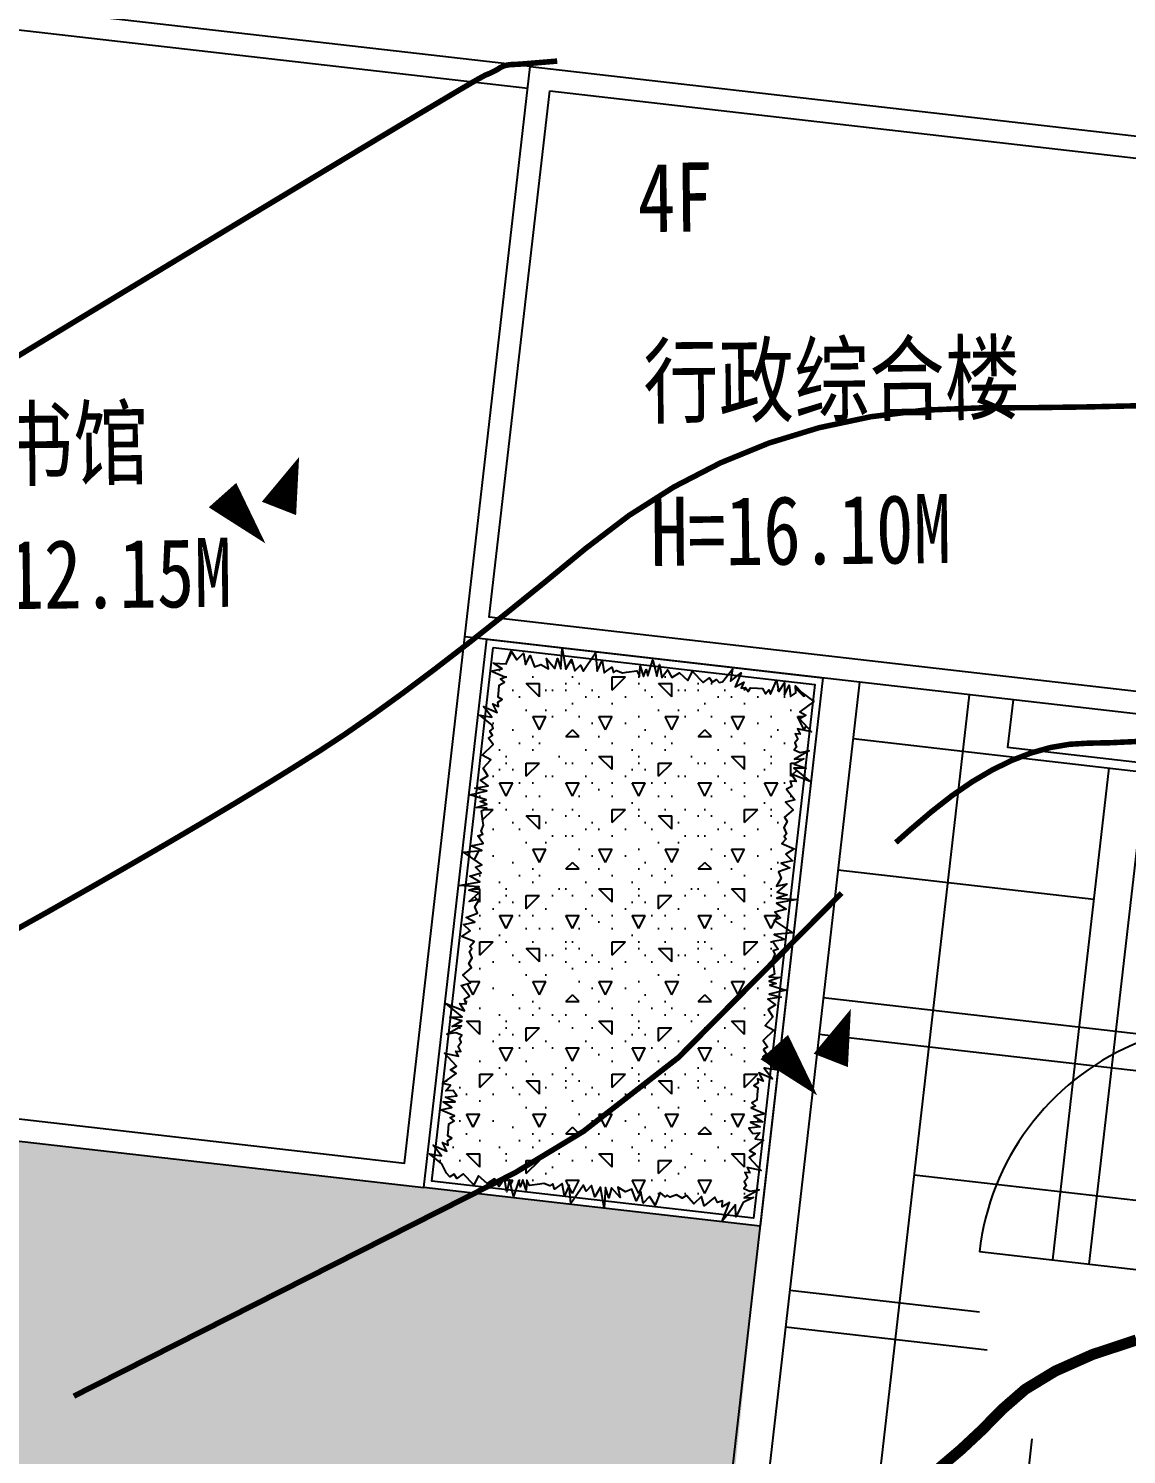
# Model space of a CAD drawing. Extents: x 496261 to 1768172, y 3738341 to 4579341.
# Drawn here: x 496792.39 to 496822.24, y 4379316.32 to 4379355.08 of the extents above; entities that cross this region are included whole.
import ezdxf

# ---------------------------------------------------------------- set-up
doc = ezdxf.new("R2010")
doc.units = 0
doc.header["$MEASUREMENT"] = 0
doc.layers.get('0').update_dxf_attribs({"color": 8, "linetype": 'CONTINUOUS'})
for name, color, linetype in [('0-pav', 171, 'CONTINUOUS'), ('0-road', 33, 'CONTINUOUS'), ('DGX', 8, 'CONTINUOUS'), ('DMTZ', 8, 'CONTINUOUS'), ('GN-绿篱', 7, 'CONTINUOUS'), ('PUB_TEXT', 7, 'CONTINUOUS'), ('WALL', 2, 'CONTINUOUS'), ('小品', 1, 'CONTINUOUS'), ('铺地', 25, 'CONTINUOUS')]:
    doc.layers.add(name, color=color, linetype=linetype)
doc.styles.add('HT', font='simhei.ttf', dxfattribs={"width": 0.8})

# ---------------------------------------------------------------- blocks, each defined once
blk = doc.blocks.new('gc090')
for points in [[(1.067, 1.447, 0, 1, 0), (0.52, 0.049, 1, 1, 0)], [(-1.016, 0.411, 1, 0, 0), (0.151, -0.902, 0, 0, 0)]]:
    blk.add_lwpolyline(points, format="xyseb")
blk = doc.blocks.new('RTTTT')
at = {"layer": 'WALL', "ltscale": 10}
for points in [[(3779289, -5828479), (3756789, -5828479), (3756789, -5859079), (3779889, -5859079), (3779889, -5844079)], [(3779289, -5829079), (3757389, -5829079), (3757389, -5858479), (3779289, -5858479), (3779289, -5844079)]]:
    blk.add_lwpolyline(points, dxfattribs=at)
for points in [[(3779289, -5828479), (3824889, -5828479), (3824889, -5844079), (3779289, -5844079)], [(3779889, -5829079), (3824289, -5829079), (3824289, -5843479), (3779889, -5843479)]]:
    blk.add_lwpolyline(points, close=True, dxfattribs=at)
at = {"layer": 'WALL', "color": 6, "ltscale": 10}
blk.add_lwpolyline([(3794289, -5844079), (3794289, -5845379), (3809889, -5845379), (3809889, -5844079)], dxfattribs=at)
blk = doc.blocks.new('dasd')
at = {"layer": '小品', "linetype": 'Continuous'}
blk.add_line((35360481, 3299317), (35368679, 3287968), dxfattribs=at)
for radius, start, end in [(7000, 305.8428, 125.8428), (1000, 0, 180), (1000, 180, 0)]:
    blk.add_arc((35364580, 3293643), radius, start, end, dxfattribs=at)

msp = doc.modelspace()

# ---------------------------------------------------------------- hatches: boundary and pattern name
at = {"layer": 'GN-绿篱', "true_color": 0xa115b7}
h = msp.add_hatch(dxfattribs=at)
h.set_pattern_fill('LZX_PAT158', color=202, scale=3.6, style=0)
h.set_pattern_definition([(45, (496805.9166, 4379338.3537), (0, 3.6), [0.50911, -1.01826, 0.25456, -1.52734, 0.50911, -1.2728]), (135, (496808.2566, 4379338.5337), (-3.6, 0), [0.50912, -0.76367, 0.25456, -1.27278, 0.50912, -1.78193]), (63.435, (496805.3766, 4379337.8137), (2e-10, 3.6), [0.40248, -1.60992, 0.40248, -1.61004]), (116.565, (496805.3766, 4379337.8137), (-1e-09, 3.6), [0.40248, -1.60992, 0.40248, -1.61004]), (0, (496805.3766, 4379338.1737), (0, 3.6), [0.18, -1.44, 0.36, -1.44, 0.18]), (0, (496805.3766, 4379338.7137), (0, 3.6), [-0.54, 0.36, -1.44, 0, -1.26, 0]), (0, (496805.3766, 4379338.8937), (0, 3.6), [-1.44, 0, -1.08, 0.36, -0.72, 0]), (0, (496805.3766, 4379339.4337), (0, 3.6), [-0.72, 0, -0.9, 0.36, -1.62, 0]), (0, (496805.3766, 4379339.9737), (0, 3.6), [-0.72, 0.36, -1.44, 0.36, -0.72, 0]), (0, (496805.3766, 4379340.8737), (0, 3.6), [-0.54, 0.36, -0.72, 0, -1.98, 0]), (0, (496805.3766, 4379341.0537), (0, 3.6), [-0.72, 0, -2.16, 0.36, -0.36, 0]), (90, (496805.5566, 4379338.5337), (-3.6, 2e-16), [-1.08, 0, -1.08, 0, -1.44, 0]), (90, (496805.9166, 4379337.8137), (-3.6, 2e-16), [-0.54, 0.36, -1.44, 0, -1.26, 0]), (90, (496806.2766, 4379337.8137), (-3.6, 2e-16), [-1.44, 0, -1.26, 0.36, -0.54, 0]), (90, (496808.2566, 4379337.8137), (-3.6, 2e-16), [-0.72, 0.36, -1.8, 0.36, -0.36, 0]), (90, (496805.7366, 4379338.1737), (-3.6, 2e-16), [-1.08, 0, -1.26, 0, -1.26, 0]), (90, (496806.0966, 4379338.1737), (-3.6, 2e-16), [-0.9, 0, -1.98, 0, -0.72, 0]), (90, (496806.4566, 4379338.3537), (-3.6, 2e-16), [-1.8, 0, -0.54, 0, -1.26, 0]), (90, (496806.6366, 4379337.9937), (-3.6, 2e-16), [-1.62, 0, -0.72, 0, -0.9, 0]), (90, (496806.9966, 4379338.5337), (-3.6, 2e-16), [-1.44, 0, -0.54, 0, -1.44, 0]), (90, (496807.1766, 4379338.7137), (-3.6, 2e-16), [-1.62, 0, -0.72, 0, -1.26, 0]), (90, (496807.3566, 4379337.8137), (-3.6, 2e-16), [-2.16, 0, -0.9, 0, -0.54, 0]), (90, (496807.5366, 4379338.3537), (-3.6, 2e-16), [-0.72, 0, -1.44, 0, -1.44, 0]), (90, (496807.7166, 4379338.1737), (-3.6, 2e-16), [-1.62, 0, -0.9, 0, -1.08, 0]), (90, (496807.8966, 4379337.9937), (-3.6, 2e-16), [-1.44, 0, -1.08, 0, -1.08, 0]), (90, (496808.2566, 4379338.1737), (-3.6, 2e-16), [-1.08, 0, -1.08, 0, -1.44, 0]), (90, (496808.6166, 4379338.3537), (-3.6, 2e-16), [-1.44, 0, -0.72, 0, -1.44, 0]), (90, (496808.7966, 4379338.5337), (-3.6, 2e-16), [-0.54, 0, -2.16, 0, -0.9, 0])])
h.paths.add_polyline_path([(496805.377, 4379337.814), (496805.516, 4379338.154), (496805.666, 4379337.923), (496805.844, 4379338.104), (496805.906, 4379337.796), (496806.033, 4379338.037), (496806.149, 4379337.725), (496806.32, 4379337.796), (496806.532, 4379337.671), (496806.469, 4379337.952), (496806.699, 4379337.687), (496806.773, 4379337.959), (496806.864, 4379337.677), (496806.901, 4379338.226), (496807.001, 4379337.667), (496807.157, 4379337.933), (496807.246, 4379337.623), (496807.395, 4379337.779), (496807.467, 4379337.608), (496807.803, 4379338.109), (496807.852, 4379337.609), (496807.983, 4379337.904), (496808.043, 4379337.569), (496808.247, 4379337.721), (496808.292, 4379337.579), (496808.379, 4379337.629), (496808.539, 4379337.563), (496808.651, 4379337.583), (496808.93, 4379337.62), (496809.003, 4379337.476), (496809.021, 4379337.751), (496809.113, 4379337.469), (496809.18, 4379337.657), (496809.224, 4379337.489), (496809.364, 4379337.921), (496809.472, 4379337.472), (496809.549, 4379337.797), (496809.607, 4379337.436), (496809.759, 4379337.645), (496809.883, 4379337.444), (496810.086, 4379337.568), (496810.319, 4379337.36), (496810.446, 4379337.599), (496810.729, 4379337.304), (496810.903, 4379337.431), (496810.978, 4379337.314), (496811.094, 4379337.389), (496811.171, 4379337.302), (496811.256, 4379337.324), (496811.527, 4379337.663), (496811.477, 4379337.336), (496811.768, 4379337.564), (496811.605, 4379337.189), (496811.834, 4379337.312), (496811.768, 4379337.151), (496811.88, 4379337.171), (496811.955, 4379337.056), (496812.018, 4379337.161), (496812.209, 4379337.149), (496812.347, 4379337.139), (496812.424, 4379336.996), (496812.513, 4379337.101), (496812.56, 4379336.987), (496812.724, 4379337.362), (496812.787, 4379337.055), (496812.941, 4379337.292), (496812.945, 4379336.961), (496813.074, 4379337.228), (496813.109, 4379336.922), (496813.253, 4379337.023), (496813.239, 4379337.217), (496813.416, 4379337.029), (496813.737, 4379336.787), (496813.359, 4379336.509), (496813.519, 4379336.416), (496813.347, 4379336.317), (496813.68, 4379335.963), (496813.3, 4379336.044), (496813.373, 4379335.901), (496813.236, 4379335.911), (496813.309, 4379335.767), (496813.22, 4379335.663), (496813.267, 4379335.55), (496813.206, 4379335.471), (496813.368, 4379335.404), (496813.618, 4379335.443), (496813.217, 4379335.222), (496813.466, 4379335.232), (496813.208, 4379335.084), (496813.531, 4379334.98), (496813.2, 4379334.974), (496813.644, 4379334.614), (496813.134, 4379334.814), (496813.259, 4379334.612), (496813.093, 4379334.623), (496813.139, 4379334.482), (496812.996, 4379334.409), (496813.225, 4379334.117), (496812.972, 4379334.052), (496813.179, 4379333.845), (496812.944, 4379333.64), (496813.019, 4379333.525), (496812.926, 4379333.365), (496812.997, 4379333.194), (496812.936, 4379333.117), (496812.987, 4379333.058), (496812.868, 4379332.927), (496812.868, 4379332.927), (496813.209, 4379332.788), (496812.978, 4379332.638), (496813.159, 4379332.46), (496812.851, 4379332.398), (496813.091, 4379332.271), (496812.78, 4379332.155), (496812.85, 4379331.984), (496812.726, 4379331.772), (496813.006, 4379331.835), (496812.742, 4379331.605), (496813.014, 4379331.531), (496812.731, 4379331.441), (496813.28, 4379331.403), (496812.722, 4379331.303), (496812.988, 4379331.147), (496812.678, 4379331.058), (496812.833, 4379330.909), (496812.662, 4379330.837), (496813.163, 4379330.501), (496812.664, 4379330.452), (496812.958, 4379330.321), (496812.624, 4379330.261), (496812.775, 4379330.057), (496812.634, 4379330.012), (496812.683, 4379329.925), (496812.618, 4379329.765), (496812.637, 4379329.653), (496812.674, 4379329.374), (496812.53, 4379329.302), (496812.805, 4379329.283), (496812.524, 4379329.191), (496812.712, 4379329.124), (496812.544, 4379329.08), (496812.976, 4379328.94), (496812.526, 4379328.832), (496812.852, 4379328.755), (496812.49, 4379328.697), (496812.7, 4379328.545), (496812.498, 4379328.421), (496812.622, 4379328.218), (496812.414, 4379327.985), (496812.654, 4379327.858), (496812.359, 4379327.575), (496812.485, 4379327.401), (496812.369, 4379327.326), (496812.444, 4379327.21), (496812.356, 4379327.133), (496812.378, 4379327.048), (496812.718, 4379326.777), (496812.39, 4379326.827), (496812.619, 4379326.536), (496812.244, 4379326.699), (496812.366, 4379326.47), (496812.206, 4379326.536), (496812.226, 4379326.424), (496812.111, 4379326.349), (496812.216, 4379326.287), (496812.203, 4379326.095), (496812.194, 4379325.957), (496812.051, 4379325.88), (496812.155, 4379325.791), (496812.041, 4379325.744), (496812.416, 4379325.58), (496812.109, 4379325.517), (496812.347, 4379325.363), (496812.015, 4379325.359), (496812.283, 4379325.23), (496811.977, 4379325.195), (496812.078, 4379325.051), (496812.271, 4379325.065), (496812.15, 4379324.907), (496812.368, 4379324.866), (496811.991, 4379324.588), (496812.15, 4379324.494), (496811.978, 4379324.396), (496812.312, 4379324.041), (496811.931, 4379324.122), (496812.004, 4379323.98), (496811.867, 4379323.989), (496811.94, 4379323.846), (496811.851, 4379323.741), (496811.899, 4379323.628), (496811.838, 4379323.549), (496811.999, 4379323.483), (496812.25, 4379323.521), (496811.849, 4379323.3), (496812.098, 4379323.311), (496811.821, 4379323.173), (496811.617, 4379322.779), (496811.612, 4379323.111), (496811.251, 4379322.666), (496811.451, 4379323.176), (496811.25, 4379323.052), (496811.26, 4379323.217), (496811.12, 4379323.172), (496811.047, 4379323.314), (496810.755, 4379323.086), (496810.69, 4379323.339), (496810.482, 4379323.132), (496810.277, 4379323.367), (496810.162, 4379323.292), (496810.003, 4379323.385), (496809.832, 4379323.314), (496809.754, 4379323.375), (496809.695, 4379323.323), (496809.565, 4379323.442), (496809.565, 4379323.442), (496809.426, 4379323.102), (496809.276, 4379323.333), (496809.098, 4379323.152), (496809.035, 4379323.46), (496808.909, 4379323.219), (496808.792, 4379323.531), (496808.621, 4379323.46), (496808.41, 4379323.585), (496808.473, 4379323.304), (496808.242, 4379323.569), (496808.169, 4379323.297), (496808.078, 4379323.579), (496808.04, 4379323.03), (496807.94, 4379323.589), (496807.784, 4379323.323), (496807.695, 4379323.633), (496807.547, 4379323.477), (496807.475, 4379323.648), (496807.138, 4379323.147), (496807.089, 4379323.647), (496806.959, 4379323.353), (496806.898, 4379323.687), (496806.695, 4379323.535), (496806.649, 4379323.677), (496806.563, 4379323.627), (496806.402, 4379323.693), (496806.29, 4379323.673), (496806.012, 4379323.636), (496805.939, 4379323.78), (496805.921, 4379323.506), (496805.829, 4379323.787), (496805.761, 4379323.599), (496805.718, 4379323.767), (496805.577, 4379323.335), (496805.47, 4379323.784), (496805.392, 4379323.459), (496805.335, 4379323.82), (496805.183, 4379323.611), (496805.058, 4379323.812), (496804.856, 4379323.688), (496804.622, 4379323.896), (496804.496, 4379323.657), (496804.212, 4379323.952), (496804.038, 4379323.826), (496803.963, 4379323.942), (496803.847, 4379323.867), (496803.756, 4379323.974), (496803.631, 4379324.221), (496803.292, 4379324.492), (496803.619, 4379324.442), (496803.391, 4379324.733), (496803.766, 4379324.57), (496803.643, 4379324.799), (496803.804, 4379324.733), (496803.784, 4379324.845), (496803.899, 4379324.92), (496803.794, 4379324.983), (496803.806, 4379325.174), (496803.816, 4379325.312), (496803.959, 4379325.389), (496803.854, 4379325.478), (496803.968, 4379325.525), (496803.593, 4379325.689), (496803.9, 4379325.752), (496803.663, 4379325.906), (496803.994, 4379325.91), (496803.727, 4379326.039), (496804.032, 4379326.074), (496803.932, 4379326.218), (496803.738, 4379326.204), (496803.859, 4379326.362), (496803.642, 4379326.404), (496804.019, 4379326.682), (496803.859, 4379326.775), (496804.031, 4379326.873), (496803.698, 4379327.228), (496804.078, 4379327.147), (496804.005, 4379327.289), (496804.142, 4379327.28), (496804.069, 4379327.423), (496804.158, 4379327.528), (496804.111, 4379327.641), (496804.172, 4379327.72), (496804.011, 4379327.787), (496803.76, 4379327.748), (496804.161, 4379327.969), (496803.912, 4379327.958), (496804.17, 4379328.106), (496803.847, 4379328.211), (496804.178, 4379328.217), (496803.734, 4379328.577), (496804.244, 4379328.377), (496804.12, 4379328.578), (496804.285, 4379328.568), (496804.24, 4379328.708), (496804.382, 4379328.781), (496804.153, 4379329.073), (496804.406, 4379329.139), (496804.199, 4379329.346), (496804.434, 4379329.551), (496804.359, 4379329.666), (496804.452, 4379329.825), (496804.381, 4379329.997), (496804.442, 4379330.074), (496804.391, 4379330.133), (496804.51, 4379330.263), (496804.51, 4379330.263), (496804.17, 4379330.403), (496804.401, 4379330.552), (496804.219, 4379330.73), (496804.527, 4379330.793), (496804.287, 4379330.919), (496804.599, 4379331.036), (496804.528, 4379331.207), (496804.652, 4379331.419), (496804.372, 4379331.355), (496804.636, 4379331.586), (496804.365, 4379331.659), (496804.647, 4379331.75), (496804.098, 4379331.788), (496804.657, 4379331.888), (496804.391, 4379332.044), (496804.7, 4379332.133), (496804.545, 4379332.281), (496804.716, 4379332.353), (496804.215, 4379332.69), (496804.714, 4379332.739), (496804.42, 4379332.869), (496804.754, 4379332.93), (496804.603, 4379333.133), (496804.744, 4379333.179), (496804.695, 4379333.265), (496804.761, 4379333.426), (496804.741, 4379333.538), (496804.704, 4379333.816), (496804.848, 4379333.889), (496804.573, 4379333.908), (496804.854, 4379334), (496804.666, 4379334.067), (496804.834, 4379334.111), (496804.402, 4379334.251), (496804.852, 4379334.359), (496804.526, 4379334.436), (496804.888, 4379334.493), (496804.678, 4379334.646), (496804.88, 4379334.77), (496804.756, 4379334.972), (496804.964, 4379335.206), (496804.725, 4379335.332), (496805.019, 4379335.616), (496804.893, 4379335.79), (496805.009, 4379335.865), (496804.934, 4379335.981), (496805.022, 4379336.058), (496805, 4379336.143), (496804.66, 4379336.414), (496804.988, 4379336.364), (496804.759, 4379336.655), (496805.134, 4379336.492), (496805.012, 4379336.721), (496805.172, 4379336.654), (496805.153, 4379336.766), (496805.267, 4379336.841), (496805.162, 4379336.904), (496805.175, 4379337.096), (496805.184, 4379337.234), (496805.327, 4379337.31), (496805.223, 4379337.4), (496805.337, 4379337.447), (496804.962, 4379337.611), (496805.269, 4379337.674), (496805.032, 4379337.828)])
at = {"layer": '铺地'}
h = msp.add_hatch(dxfattribs=at)
h.set_pattern_fill('GRAVEL', color=8, scale=8, angle=90, style=0)
h.set_pattern_definition([(318.0128, (496845.26926, 4379273.4613), (72.00002, -63.9999754), [1.0763, -106.5527]), (274.9697, (496846.06926, 4379272.7413), (-7.9999444, 96.0000072), [1.84694, -182.8474]), (222.5104, (496846.22926, 4379270.9013), (88.0000578, 79.9999385), [1.3023, -128.92826]), (357.2737, (496848.22926, 4379267.7813), (-160.0000035, 7.9999449), [1.6819, -166.50846]), (22.8337, (496849.90926, 4379267.7013), (-95.9999655, -40.0000932), [1.64924, -163.27498]), (87.2737, (496851.42926, 4379268.3413), (-7.9999449, -160.0000035), [1.6819, -166.50846]), (127.6942, (496851.50926, 4379270.0213), (79.99993835, -104.00004714), [2.22423, -220.1988]), (162.2553, (496850.14926, 4379271.7813), (-175.999978, 56.0000605), [2.0999, -207.89057]), (211.4296, (496848.14926, 4379272.4213), (-103.999951, -64.000081), [1.6876, -167.07258]), (265.2364, (496846.70926, 4379271.5413), (7.9999195, 88.0000087), [1.92666, -94.4061]), (312.3974, (496846.54926, 4379269.6213), (87.9999506, -96.000046), [2.49158, -246.667]), (228.8141, (496848.30926, 4379275.7013), (-47.9999704, -56.0000305), [0.8504, -84.19075]), (261.4692, (496847.74926, 4379275.0613), (16.0000482, 103.9999886), [1.6179, -160.17209]), (315, (496847.509, 4379273.4613), (8, 1e-06), [1.13137, -10.18234]), (293.1986, (496846.5493, 4379272.9013), (-16.000016, 39.9999955), [0.60926, -60.31692]), (21.8014, (496846.7893, 4379272.3413), (-24.000001, -8.000003), [0.86162, -42.2197]), (120.9638, (496847.5893, 4379272.6613), (-16.000023, 23.999982), [1.39943, -45.2482]), (251.565, (496846.8693, 4379273.8613), (7.999985, 16.000005), [1.01193, -24.2863]), (106.3895, (496846.78926, 4379267.7013), (-23.9999533, 80.0000141), [1.4176, -140.34276]), (160.3462, (496846.38926, 4379269.0613), (88.0000217, -31.9999492), [1.1893, -117.73926]), (23.1986, (496845.2693, 4379273.8613), (-39.999996, -16.000016), [1.21852, -59.70766]), (73.6105, (496846.38926, 4379274.3413), (-23.99993, -80.000021), [1.4176, -140.34276]), (69.444, (496851.7493, 4379267.7013), (-15.999962, -40.000017), [1.36704, -66.985]), (24.7751, (496852.22926, 4379268.9813), (-88.0000216, -39.9999503), [1.14542, -113.39714]), (156.8014, (496853.2693, 4379273.9413), (-40, 16.000005), [1.21852, -59.70766]), (107.354, (496852.14926, 4379274.4213), (31.9999711, -104.0000115), [1.34105, -132.7634]), (159.444, (496853.2693, 4379270.0213), (40.000017, -15.999962), [0.68352, -67.6685]), (191.3099, (496853.2693, 4379273.4613), (-32.000005, -7.999986), [0.40792, -40.38423]), (255.9638, (496852.8693, 4379273.3813), (7.99998, 24.000006), [1.64924, -31.3356]), (276.009, (496852.46926, 4379271.7813), (-8.0000062, 79.9999968), [1.5284, -151.31138]), (33.69, (496848.3093, 4379272.6613), (-15.999995, -8.000013), [1.15378, -27.69063]), (83.1572, (496849.26926, 4379273.3013), (16.0000442, 135.99999725), [2.01435, -199.4205]), (150.9454, (496849.50926, 4379275.3013), (56.0000077, -31.999992), [0.82365, -81.5414]), (180, (496848.789, 4379275.701), (-8, -8), [0.48, -7.52]), (210.2564, (496852.22926, 4379271.6213), (56.000015, 31.9999672), [1.1114, -110.02816]), (138.0128, (496851.26926, 4379271.0613), (-72.00002, 63.9999754), [2.15258, -105.47642]), (90, (496849.669, 4379272.501), (-8, 8), [2.08, -5.92]), (55.3048, (496849.66926, 4379274.5813), (-56.0000573, -79.9999622), [1.2649, -125.2262]), (344.0546, (496850.3893, 4379275.6213), (32.000002, -7.999994), [1.1648, -57.07606]), (297.646, (496851.50926, 4379275.3013), (80.0000838, -151.9999548), [1.89652, -187.7558]), (265.4261, (496852.38926, 4379273.6213), (-7.9999433, -104.0000056), [2.0064, -198.6326])])
h.paths.add_polyline_path([(496812.278, 4379322.527), (496780.189, 4379326.211), (496782.157, 4379343.354), (496763.579, 4379345.487), (496762.443, 4379335.588), (496769.517, 4379334.776), (496765.609, 4379300.726), (496758.534, 4379301.538), (496756.846, 4379286.839), (496768.69, 4379285.479), (496768.966, 4379287.889), (496773.437, 4379287.376), (496773.16, 4379284.966), (496775.197, 4379284.732), (496811.344, 4379313.434)])
h.paths.add_polyline_path([(496788.423, 4379312.698), (496783.952, 4379313.211), (496784.465, 4379317.682), (496788.936, 4379317.169)], flags=16)
h.paths.add_polyline_path([(496787.145, 4379302.783), (496786.632, 4379298.313), (496782.162, 4379298.826), (496782.675, 4379303.297)], flags=16)
h.paths.add_polyline_path([(496776.496, 4379314.022), (496772.025, 4379314.535), (496772.539, 4379319.006), (496777.009, 4379318.492)], flags=16)
h.paths.add_polyline_path([(496775.361, 4379304.136), (496774.848, 4379299.665), (496770.377, 4379300.179), (496770.89, 4379304.649)], flags=16)
h.paths.add_polyline_path([(496889.416, 4379319.324), (496870.838, 4379321.456), (496870.198, 4379315.878), (496838.109, 4379319.562), (496836.991, 4379309.829), (496865.116, 4379274.409), (496868.256, 4379274.049), (496868.545, 4379276.565), (496873.016, 4379276.052), (496872.727, 4379273.536), (496884.011, 4379272.24), (496885.69, 4379286.868), (496879.754, 4379287.55), (496881.944, 4379306.632), (496887.881, 4379305.95)])
h.paths.add_polyline_path([(496860.191, 4379309.009), (496864.661, 4379308.495), (496864.148, 4379304.025), (496859.678, 4379304.538)], flags=16)
h.paths.add_polyline_path([(496858.518, 4379294.441), (496862.989, 4379293.928), (496862.476, 4379289.457), (496858.005, 4379289.97)], flags=16)
h.paths.add_polyline_path([(496872.126, 4379307.759), (496876.597, 4379307.246), (496876.083, 4379302.775), (496871.613, 4379303.288)], flags=16)
h.paths.add_polyline_path([(496870.449, 4379293.148), (496874.919, 4379292.634), (496874.406, 4379288.164), (496869.936, 4379288.677)], flags=16)

# ---------------------------------------------------------------- linework, layer by layer
at = {"elevation": 1400.702}
for points in [[(496804.849, 4379338.478), (496813.989, 4379337.429), (496812.278, 4379322.527), (496803.138, 4379323.576)], [(496804.849, 4379338.478), (496813.989, 4379337.429), (496812.278, 4379322.527), (496803.138, 4379323.576)], [(496805.025, 4379338.257), (496813.767, 4379337.253), (496812.102, 4379322.748), (496803.36, 4379323.752)]]:
    msp.add_lwpolyline(points, close=True, dxfattribs=at)
at = {"layer": '0-pav', "color": 8}
for p, q in [((496814.982, 4379337.315, 1400.702), (496804.604, 4379246.909, 1400.702)), ((496817.963, 4379336.973, 1400.702), (496815.039, 4379311.507, 1400.702)), ((496814.806, 4379335.779, 1400.702), (496838.65, 4379333.042, 1400.702)), ((496821.76, 4379334.981, 1400.702), (496820.838, 4379326.947, 1400.702)), ((496822.754, 4379334.867, 1400.702), (496821.832, 4379326.833, 1400.702)), ((496814.397, 4379332.216, 1400.702), (496821.351, 4379331.417, 1400.702)), ((496813.998, 4379328.739, 1400.702), (496837.841, 4379326.001, 1400.702)), ((496813.884, 4379327.745, 1400.702), (496837.727, 4379325.008, 1400.702)), ((496820.838, 4379326.947, 1400.702), (496820.226, 4379321.614, 1400.702)), ((496821.832, 4379326.833, 1400.702), (496821.219, 4379321.5, 1400.702)), ((496816.465, 4379323.926, 1400.702), (496837.328, 4379321.531, 1400.702)), ((496813.085, 4379320.791, 1400.702), (496818.245, 4379320.198, 1400.702)), ((496812.971, 4379319.797, 1400.702), (496818.449, 4379319.168, 1400.702)), ((496819.667, 4379316.747, 1400.702), (496812.128, 4379251.078, 1400.702))]:
    msp.add_line(p, q, dxfattribs=at)
at = {"layer": '0-road'}
msp.add_line((496813.989, 4379337.429, 1400.702), (496803.519, 4379246.227, 1400.702), dxfattribs=at)
at = {"layer": 'DGX', "color": 8, "linetype": 'Continuous'}
for points, const_width, elevation in [([(496791.123, 4379345.579), (496793.707, 4379347.147), (496796.251, 4379348.686), (496798.465, 4379350.023), (496800.349, 4379351.158), (496801.901, 4379352.092), (496803.123, 4379352.823), (496804.015, 4379353.353), (496804.575, 4379353.681), (496804.805, 4379353.807), (496804.867, 4379353.832), (496804.926, 4379353.857), (496804.981, 4379353.882), (496805.033, 4379353.907), (496805.081, 4379353.931), (496805.125, 4379353.956), (496805.165, 4379353.98), (496805.202, 4379354.004), (496805.24, 4379354.027), (496805.281, 4379354.046), (496805.328, 4379354.063), (496805.379, 4379354.077), (496805.434, 4379354.087), (496805.494, 4379354.095), (496805.559, 4379354.099), (496805.628, 4379354.101), (496805.85, 4379354.115), (496806.372, 4379354.158), (496806.765, 4379354.191)], 0.15, 1406.5), ([(496791.74, 4379330.415), (496792.908, 4379331.067), (496794.062, 4379331.722), (496795.151, 4379332.346), (496796.174, 4379332.939), (496797.131, 4379333.501), (496798.022, 4379334.033), (496798.847, 4379334.533), (496799.607, 4379335.003), (496800.301, 4379335.442), (496800.993, 4379335.898), (496801.745, 4379336.421), (496802.559, 4379337.01), (496803.433, 4379337.665), (496804.369, 4379338.386), (496805.366, 4379339.174), (496806.424, 4379340.028), (496807.542, 4379340.949), (496808.715, 4379341.842), (496809.935, 4379342.617), (496811.203, 4379343.273), (496812.518, 4379343.81), (496813.88, 4379344.227), (496815.289, 4379344.526), (496816.745, 4379344.705), (496818.249, 4379344.766), (496819.748, 4379344.773), (496821.188, 4379344.793), (496822.571, 4379344.825)], 0.15, 1406), ([(496815.97, 4379332.955), (496816.365, 4379333.305), (496816.938, 4379333.792), (496817.496, 4379334.229), (496818.046, 4379334.607), (496818.59, 4379334.927), (496819.126, 4379335.189), (496819.656, 4379335.392), (496820.178, 4379335.538), (496820.694, 4379335.625), (496821.202, 4379335.655), (496821.803, 4379335.667), (496822.594, 4379335.704)], 0.15, 1405.5), ([(496793.624, 4379317.91), (496805.618, 4379323.981), (496807.478, 4379325.106), (496810.059, 4379327.112), (496814.497, 4379331.583)], 0.15, 1405.5), ([(496817.158, 4379315.962), (496817.746, 4379316.462), (496818.312, 4379316.991), (496818.857, 4379317.548), (496819.486, 4379318.095), (496820.305, 4379318.592), (496821.313, 4379319.04), (496822.511, 4379319.437)], 0.3, 1405)]:
    msp.add_lwpolyline(points, dxfattribs=dict(at, const_width=const_width, elevation=elevation))
at = {"layer": 'DGX', "color": 8, "linetype": 'Continuous', "const_width": 0.15}
msp.add_lwpolyline([(496733.363, 4379141.704, 0.000002), (496728.884, 4379138.156, 0.000366)], format="xyb", dxfattribs=at)
at = {"layer": 'GN-绿篱', "color": 202, "true_color": 0xa115b7, "elevation": -1399301.298}
msp.add_lwpolyline([(496805.377, 4379337.814), (496805.516, 4379338.154), (496805.666, 4379337.923), (496805.844, 4379338.104), (496805.906, 4379337.796), (496806.033, 4379338.037), (496806.149, 4379337.725), (496806.32, 4379337.796), (496806.532, 4379337.671), (496806.469, 4379337.952), (496806.699, 4379337.687), (496806.773, 4379337.959), (496806.864, 4379337.677), (496806.901, 4379338.226), (496807.001, 4379337.667), (496807.157, 4379337.933), (496807.246, 4379337.623), (496807.395, 4379337.779), (496807.467, 4379337.608), (496807.803, 4379338.109), (496807.852, 4379337.609), (496807.983, 4379337.904), (496808.043, 4379337.569), (496808.247, 4379337.721), (496808.292, 4379337.579), (496808.379, 4379337.629), (496808.539, 4379337.563), (496808.651, 4379337.583), (496808.93, 4379337.62), (496809.003, 4379337.476), (496809.021, 4379337.751), (496809.113, 4379337.469), (496809.18, 4379337.657), (496809.224, 4379337.489), (496809.364, 4379337.921), (496809.472, 4379337.472), (496809.549, 4379337.797), (496809.607, 4379337.436), (496809.759, 4379337.645), (496809.883, 4379337.444), (496810.086, 4379337.568), (496810.319, 4379337.36), (496810.446, 4379337.599), (496810.729, 4379337.304), (496810.903, 4379337.431), (496810.978, 4379337.314), (496811.094, 4379337.389), (496811.171, 4379337.302), (496811.256, 4379337.324), (496811.527, 4379337.663), (496811.477, 4379337.336), (496811.768, 4379337.564), (496811.605, 4379337.189), (496811.834, 4379337.312), (496811.768, 4379337.151), (496811.88, 4379337.171), (496811.955, 4379337.056), (496812.018, 4379337.161), (496812.209, 4379337.149), (496812.347, 4379337.139), (496812.424, 4379336.996), (496812.513, 4379337.101), (496812.56, 4379336.987), (496812.724, 4379337.362), (496812.787, 4379337.055), (496812.941, 4379337.292), (496812.945, 4379336.961), (496813.074, 4379337.228), (496813.109, 4379336.922), (496813.253, 4379337.023), (496813.239, 4379337.217), (496813.416, 4379337.029), (496813.737, 4379336.787), (496813.359, 4379336.509), (496813.519, 4379336.416), (496813.347, 4379336.317), (496813.68, 4379335.963), (496813.3, 4379336.044), (496813.373, 4379335.901), (496813.236, 4379335.911), (496813.309, 4379335.767), (496813.22, 4379335.663), (496813.267, 4379335.55), (496813.206, 4379335.471), (496813.368, 4379335.404), (496813.618, 4379335.443), (496813.217, 4379335.222), (496813.466, 4379335.232), (496813.208, 4379335.084), (496813.531, 4379334.98), (496813.2, 4379334.974), (496813.644, 4379334.614), (496813.134, 4379334.814), (496813.259, 4379334.612), (496813.093, 4379334.623), (496813.139, 4379334.482), (496812.996, 4379334.409), (496813.225, 4379334.117), (496812.972, 4379334.052), (496813.179, 4379333.845), (496812.944, 4379333.64), (496813.019, 4379333.525), (496812.926, 4379333.365), (496812.997, 4379333.194), (496812.936, 4379333.117), (496812.987, 4379333.058), (496812.868, 4379332.927), (496812.868, 4379332.927), (496813.209, 4379332.788), (496812.978, 4379332.638), (496813.159, 4379332.46), (496812.851, 4379332.398), (496813.091, 4379332.271), (496812.78, 4379332.155), (496812.85, 4379331.984), (496812.726, 4379331.772), (496813.006, 4379331.835), (496812.742, 4379331.605), (496813.014, 4379331.531), (496812.731, 4379331.441), (496813.28, 4379331.403), (496812.722, 4379331.303), (496812.988, 4379331.147), (496812.678, 4379331.058), (496812.833, 4379330.909), (496812.662, 4379330.837), (496813.163, 4379330.501), (496812.664, 4379330.452), (496812.958, 4379330.321), (496812.624, 4379330.261), (496812.775, 4379330.057), (496812.634, 4379330.012), (496812.683, 4379329.925), (496812.618, 4379329.765), (496812.637, 4379329.653), (496812.674, 4379329.374), (496812.53, 4379329.302), (496812.805, 4379329.283), (496812.524, 4379329.191), (496812.712, 4379329.124), (496812.544, 4379329.08), (496812.976, 4379328.94), (496812.526, 4379328.832), (496812.852, 4379328.755), (496812.49, 4379328.697), (496812.7, 4379328.545), (496812.498, 4379328.421), (496812.622, 4379328.218), (496812.414, 4379327.985), (496812.654, 4379327.858), (496812.359, 4379327.575), (496812.485, 4379327.401), (496812.369, 4379327.326), (496812.444, 4379327.21), (496812.356, 4379327.133), (496812.378, 4379327.048), (496812.718, 4379326.777), (496812.39, 4379326.827), (496812.619, 4379326.536), (496812.244, 4379326.699), (496812.366, 4379326.47), (496812.206, 4379326.536), (496812.226, 4379326.424), (496812.111, 4379326.349), (496812.216, 4379326.287), (496812.203, 4379326.095), (496812.194, 4379325.957), (496812.051, 4379325.88), (496812.155, 4379325.791), (496812.041, 4379325.744), (496812.416, 4379325.58), (496812.109, 4379325.517), (496812.347, 4379325.363), (496812.015, 4379325.359), (496812.283, 4379325.23), (496811.977, 4379325.195), (496812.078, 4379325.051), (496812.271, 4379325.065), (496812.15, 4379324.907), (496812.368, 4379324.866), (496811.991, 4379324.588), (496812.15, 4379324.494), (496811.978, 4379324.396), (496812.312, 4379324.041), (496811.931, 4379324.122), (496812.004, 4379323.98), (496811.867, 4379323.989), (496811.94, 4379323.846), (496811.851, 4379323.741), (496811.899, 4379323.628), (496811.838, 4379323.549), (496811.999, 4379323.483), (496812.25, 4379323.521), (496811.849, 4379323.3), (496812.098, 4379323.311), (496811.821, 4379323.173), (496811.617, 4379322.779), (496811.612, 4379323.111), (496811.251, 4379322.666), (496811.451, 4379323.176), (496811.25, 4379323.052), (496811.26, 4379323.217), (496811.12, 4379323.172), (496811.047, 4379323.314), (496810.755, 4379323.086), (496810.69, 4379323.339), (496810.482, 4379323.132), (496810.277, 4379323.367), (496810.162, 4379323.292), (496810.003, 4379323.385), (496809.832, 4379323.314), (496809.754, 4379323.375), (496809.695, 4379323.323), (496809.565, 4379323.442), (496809.565, 4379323.442), (496809.426, 4379323.102), (496809.276, 4379323.333), (496809.098, 4379323.152), (496809.035, 4379323.46), (496808.909, 4379323.219), (496808.792, 4379323.531), (496808.621, 4379323.46), (496808.41, 4379323.585), (496808.473, 4379323.304), (496808.242, 4379323.569), (496808.169, 4379323.297), (496808.078, 4379323.579), (496808.04, 4379323.03), (496807.94, 4379323.589), (496807.784, 4379323.323), (496807.695, 4379323.633), (496807.547, 4379323.477), (496807.475, 4379323.648), (496807.138, 4379323.147), (496807.089, 4379323.647), (496806.959, 4379323.353), (496806.898, 4379323.687), (496806.695, 4379323.535), (496806.649, 4379323.677), (496806.563, 4379323.627), (496806.402, 4379323.693), (496806.29, 4379323.673), (496806.012, 4379323.636), (496805.939, 4379323.78), (496805.921, 4379323.506), (496805.829, 4379323.787), (496805.761, 4379323.599), (496805.718, 4379323.767), (496805.577, 4379323.335), (496805.47, 4379323.784), (496805.392, 4379323.459), (496805.335, 4379323.82), (496805.183, 4379323.611), (496805.058, 4379323.812), (496804.856, 4379323.688), (496804.622, 4379323.896), (496804.496, 4379323.657), (496804.212, 4379323.952), (496804.038, 4379323.826), (496803.963, 4379323.942), (496803.847, 4379323.867), (496803.756, 4379323.974), (496803.631, 4379324.221), (496803.292, 4379324.492), (496803.619, 4379324.442), (496803.391, 4379324.733), (496803.766, 4379324.57), (496803.643, 4379324.799), (496803.804, 4379324.733), (496803.784, 4379324.845), (496803.899, 4379324.92), (496803.794, 4379324.983), (496803.806, 4379325.174), (496803.816, 4379325.312), (496803.959, 4379325.389), (496803.854, 4379325.478), (496803.968, 4379325.525), (496803.593, 4379325.689), (496803.9, 4379325.752), (496803.663, 4379325.906), (496803.994, 4379325.91), (496803.727, 4379326.039), (496804.032, 4379326.074), (496803.932, 4379326.218), (496803.738, 4379326.204), (496803.859, 4379326.362), (496803.642, 4379326.404), (496804.019, 4379326.682), (496803.859, 4379326.775), (496804.031, 4379326.873), (496803.698, 4379327.228), (496804.078, 4379327.147), (496804.005, 4379327.289), (496804.142, 4379327.28), (496804.069, 4379327.423), (496804.158, 4379327.528), (496804.111, 4379327.641), (496804.172, 4379327.72), (496804.011, 4379327.787), (496803.76, 4379327.748), (496804.161, 4379327.969), (496803.912, 4379327.958), (496804.17, 4379328.106), (496803.847, 4379328.211), (496804.178, 4379328.217), (496803.734, 4379328.577), (496804.244, 4379328.377), (496804.12, 4379328.578), (496804.285, 4379328.568), (496804.24, 4379328.708), (496804.382, 4379328.781), (496804.153, 4379329.073), (496804.406, 4379329.139), (496804.199, 4379329.346), (496804.434, 4379329.551), (496804.359, 4379329.666), (496804.452, 4379329.825), (496804.381, 4379329.997), (496804.442, 4379330.074), (496804.391, 4379330.133), (496804.51, 4379330.263), (496804.51, 4379330.263), (496804.17, 4379330.403), (496804.401, 4379330.552), (496804.219, 4379330.73), (496804.527, 4379330.793), (496804.287, 4379330.919), (496804.599, 4379331.036), (496804.528, 4379331.207), (496804.652, 4379331.419), (496804.372, 4379331.355), (496804.636, 4379331.586), (496804.365, 4379331.659), (496804.647, 4379331.75), (496804.098, 4379331.788), (496804.657, 4379331.888), (496804.391, 4379332.044), (496804.7, 4379332.133), (496804.545, 4379332.281), (496804.716, 4379332.353), (496804.215, 4379332.69), (496804.714, 4379332.739), (496804.42, 4379332.869), (496804.754, 4379332.93), (496804.603, 4379333.133), (496804.744, 4379333.179), (496804.695, 4379333.265), (496804.761, 4379333.426), (496804.741, 4379333.538), (496804.704, 4379333.816), (496804.848, 4379333.889), (496804.573, 4379333.908), (496804.854, 4379334), (496804.666, 4379334.067), (496804.834, 4379334.111), (496804.402, 4379334.251), (496804.852, 4379334.359), (496804.526, 4379334.436), (496804.888, 4379334.493), (496804.678, 4379334.646), (496804.88, 4379334.77), (496804.756, 4379334.972), (496804.964, 4379335.206), (496804.725, 4379335.332), (496805.019, 4379335.616), (496804.893, 4379335.79), (496805.009, 4379335.865), (496804.934, 4379335.981), (496805.022, 4379336.058), (496805, 4379336.143), (496804.66, 4379336.414), (496804.988, 4379336.364), (496804.759, 4379336.655), (496805.134, 4379336.492), (496805.012, 4379336.721), (496805.172, 4379336.654), (496805.153, 4379336.766), (496805.267, 4379336.841), (496805.162, 4379336.904), (496805.175, 4379337.096), (496805.184, 4379337.234), (496805.327, 4379337.31), (496805.223, 4379337.4), (496805.337, 4379337.447), (496804.962, 4379337.611), (496805.269, 4379337.674), (496805.032, 4379337.828)], close=True, dxfattribs=at)

# ---------------------------------------------------------------- block references
at = {"yscale": 0.001000000163912773, "zscale": 0.001}
for name, p, xscale, rotation in [('RTTTT', (493716.141, 4385575.522, 1400.702), 0.0009999999887152988, 353.4511800755813), ('dasd', (518235.324, 4407660.203, 1400.702), 0.001000000218048361, 227.6082657155926)]:
    msp.add_blockref(name, p, dxfattribs=dict(at, xscale=xscale, rotation=rotation))
at = {"layer": 'DMTZ', "color": 8, "linetype": 'Continuous'}
for p in [(496798.681, 4379341.985), (496813.681, 4379326.985)]:
    msp.add_blockref('gc090', p, dxfattribs=at)

# ---------------------------------------------------------------- texts
at = {"layer": 'PUB_TEXT', "color": 7, "style": 'HT', "width": 0.8}
for s, p in [('4F', (496808.963, 4379349.543)), ('行政综合楼', (496809.112, 4379344.544)), ('图书馆', (496789.519, 4379342.815)), ('H=16.10M', (496809.307, 4379340.468)), ('H=12.15M', (496789.756, 4379339.276))]:
    msp.add_text(s, height=1.8776, rotation=0.6031, dxfattribs=at).set_placement(p)

doc.saveas('drawing.dxf')
